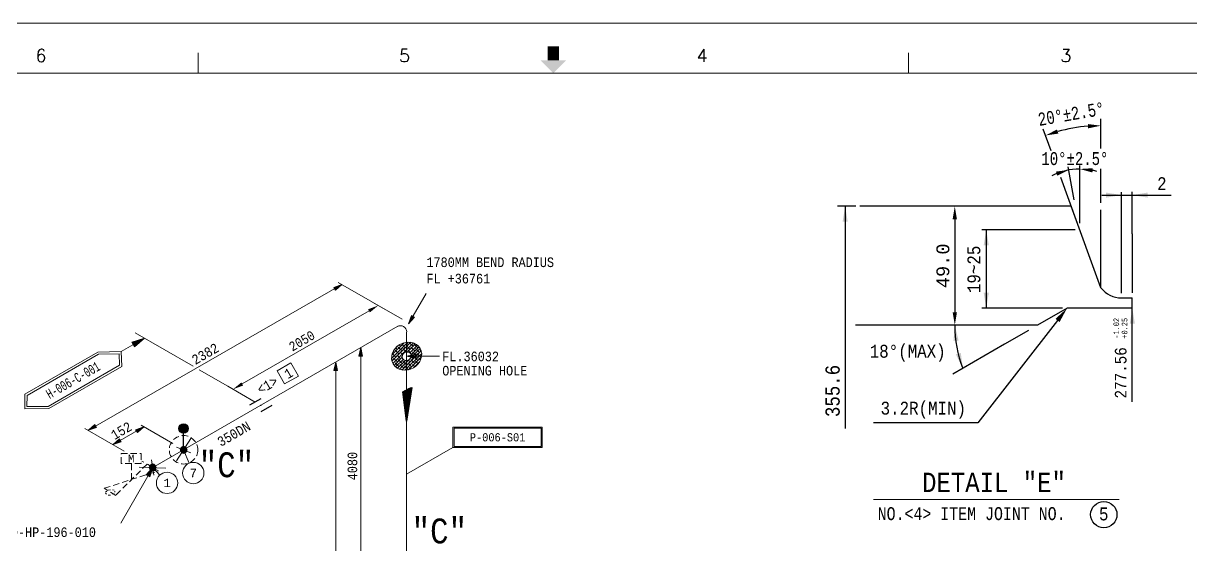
# Model space of a CAD drawing. Extents: x 0 to 841, y 0 to 594.
# Drawn here: x 280.7 to 608.5, y 447.5 to 594 of the extents above; entities that cross this region are included whole.
import ezdxf
from ezdxf.enums import TextEntityAlignment as Align

# ---------------------------------------------------------------- set-up
doc = ezdxf.new("R2010")
doc.units = 0
doc.header["$LTSCALE"] = 7
doc.header["$MEASUREMENT"] = 0
doc.linetypes.add('HIDDEN', pattern=[0.375, 0.25, -0.125])
for name, color, linetype in [('1', 7, 'Continuous'), ('2', 2, 'Continuous'), ('3', 7, 'Continuous'), ('4', 7, 'Continuous'), ('42', 7, 'Continuous'), ('7', 7, 'Continuous'), ('FAB', 2, 'Continuous'), ('SH', 4, 'Continuous'), ('SUPT', 4, 'Continuous'), ('T-TEXT1', 7, 'Continuous')]:
    doc.layers.add(name, color=color, linetype=linetype)
doc.styles.add('MARKING', font='monotxt.shx', dxfattribs={"width": 0.85, "height": 2.6})
doc.styles.add('MONOTXT', font='monotxt.shx')
doc.styles.add('ROMANS', font='romans.shx')
doc.styles.get("Standard").update_dxf_attribs({"font": 'txt.shx'})
doc.styles.add('TXT', font='monotxt.shx')
doc.dimstyles.get("Standard").update_dxf_attribs({"dimtxt": 0.18, "dimasz": 0.18, "dimexe": 0.18, "dimexo": 0.0625, "dimgap": 0.09, "dimtad": 0, "dimtih": 1, "dimtoh": 1, "dimdec": 4, "dimzin": 0, "dimdsep": 46, "dimtxsty": 'Standard', "dimcen": 0.09, "dimadec": 0, "dimazin": 0, "dimtfac": 1, "dimtdec": 4, "dimtofl": 0, "dimtmove": 0, "dimatfit": 0, "dimfxl": 1, "dimtolj": 1, "dimtzin": 0, "dimarcsym": 0})

# ---------------------------------------------------------------- blocks, each defined once
blk = doc.blocks.new('ARO_E1')
at = {"layer": '2', "color": 2, "linetype": 'Continuous'}
blk.add_lwpolyline([(-1.075, -0.6125), (-1.2375, -0.4875), (0, 0), (-0.925, -0.7), (-1.2125, -0.5125), (-0.1, -0.0625), (-0.925, -0.7), (-1.2, -0.525), (-0.225, -0.1125), (-0.9375, -0.675), (-1.175, -0.5375), (-0.325, -0.175), (-0.975, -0.6625), (-1.15, -0.5625), (-0.4125, -0.225), (-0.9875, -0.6625), (-1.1375, -0.55), (-0.525, -0.3), (-1, -0.6375), (-1.1, -0.575), (-0.625, -0.35), (-1.0375, -0.625), (-1.0875, -0.5875), (-0.725, -0.425), (-1.05, -0.6125), (-1.075, -0.6125), (0, 0)], dxfattribs=at)
blk = doc.blocks.new('ARO_U1')
at = {"layer": '2', "color": 2, "linetype": 'Continuous', "xscale": 0.9999990990353698, "yscale": 0.9999990990353698, "rotation": 59.99997019629861}
blk.add_blockref('ARO_E1', (0, 0), dxfattribs=at)
blk = doc.blocks.new('L5')
at = {"layer": 'SH', "color": 4}
for p, q in [((-0.02, 1.81), (-3.14, 0.01)), ((3.14, -0.01), (0.02, -1.81))]:
    blk.add_line(p, q, dxfattribs=at)
at = {"layer": 'SUPT', "lineweight": 0}
blk.add_circle((0, 0), 0.0769, dxfattribs=at)
blk = doc.blocks.new('*D38')
at = {"layer": 'Defpoints', "color": 0, "linetype": 'Continuous', "lineweight": 0}
for p in [(380.37, 514.72), (382.46, 513.52), (345.8, 487.6)]:
    blk.add_point(p, dxfattribs=at)
at = {"layer": 'SUPT', "color": 4, "linetype": 'Continuous', "lineweight": 0}
for p, q in [((382.46, 513.52), (378.87, 515.59)), ((342.19, 492.68), (377.77, 513.22)), ((345.8, 487.6), (338.09, 492.05))]:
    blk.add_line(p, q, dxfattribs=at)
for points in [[(377.52, 513.66), (378.02, 512.79), (380.37, 514.72)], [(341.94, 493.12), (342.44, 492.25), (339.59, 491.18)]]:
    blk.add_solid(points, dxfattribs=at)
at = {"layer": 'SUPT', "color": 4, "linetype": 'Continuous', "lineweight": 0, "insert": (358.93, 504.77), "char_height": 2.6, "attachment_point": 5, "rotation": 30, "style": 'MARKING'}
blk.add_mtext('\\A1;2050', dxfattribs=at)
blk = doc.blocks.new('TRI')
at = {"lineweight": 0}
blk.add_hatch(color=4, dxfattribs=at).paths.add_polyline_path([(340.4, 360.05), (339.74, 356.85), (341.07, 356.85)])
at = {"layer": 'SUPT', "lineweight": 0}
blk.add_line((340.4, 360.05), (339.74, 356.85), dxfattribs=at)
blk.add_lwpolyline([(340.4, 360.05), (341.07, 356.85), (339.74, 356.85), (340.4, 360.05), (341.07, 356.85)], dxfattribs=at)

msp = doc.modelspace()

# ---------------------------------------------------------------- hatches: boundary and pattern name
at = {"linetype": 'Continuous', "lineweight": 0}
h = msp.add_hatch(dxfattribs=at)
h.set_pattern_fill('ANSI38', color=6, scale=5, style=0)
h.set_pattern_definition([(45, (189.9794, 396.7574), (-0.4419417, 0.4419417), []), (135, (189.9794, 396.7574), (-1.3258252, 0.4419417), [1.5625, -0.9375])])
edge = h.paths.add_edge_path()
edge.add_ellipse((388.34, 500.48), major_axis=(-3.79, -2.19), ratio=0.867253, start_angle=0, end_angle=360)
edge = h.paths.add_edge_path(flags=16)
edge.add_ellipse((388.34, 500.48), major_axis=(-1.14, -0.66), ratio=0.867253, start_angle=0, end_angle=360)
at = {"layer": 'FAB'}
msp.add_hatch(color=256, dxfattribs=at).paths.add_polyline_path([(327, 480.17, 1), (324.4, 480.17, 1)])

# ---------------------------------------------------------------- linework, layer by layer
at = {"linetype": 'Continuous'}
for p, q in [((574.96, 542.59), (515.64, 542.59)), ((574.27, 542.59), (540.38, 542.59)), ((583.28, 519.72), (574.96, 542.59)), ((589.06, 516.84), (592.11, 516.84)), ((592.11, 513.94), (592.11, 516.84)), ((573.77, 513.94), (565.48, 509.16)), ((592.11, 513.94), (573.77, 513.94)), ((565.48, 509.16), (514.35, 509.16))]:
    msp.add_line(p, q, dxfattribs=at)
msp.add_arc((589.06, 524.08), 7.24, 216.9911, 270, dxfattribs=at)
at = {"color": 6, "linetype": 'Continuous', "lineweight": 0}
for major_axis in [(-3.79, -2.19), (-1.14, -0.66)]:
    msp.add_ellipse((388.34, 500.48), major_axis=major_axis, ratio=0.867253, dxfattribs=at)
at = {"layer": '1', "color": 4}
for p, q in [((583.28, 558.87), (583.28, 567.13)), ((569.28, 558.19), (567.07, 564.27)), ((577.36, 537.87), (577.36, 554.03)), ((576.72, 537.75), (572, 550.71)), ((575.82, 544.44), (574.13, 553.7)), ((583.28, 543.53), (583.28, 553.13)), ((542.26, 538.97), (542.26, 512.78)), ((563.6, 509.16), (540.38, 509.16))]:
    msp.add_line(p, q, dxfattribs=at)
at = {"layer": '1', "color": 1, "linetype": 'Continuous', "lineweight": 0}
for p, q in [((385.84, 508.87), (317.04, 469.17)), ((388.34, 330.97), (388.34, 507.27))]:
    msp.add_line(p, q, dxfattribs=at)
at = {"layer": '1', "color": 2, "linetype": 'Continuous', "lineweight": 0}
for points in [[(390.99, 501.03), (388.34, 500.48), (390.99, 499.93), (390.99, 501.03)], [(390.99, 500.91), (388.34, 500.48), (390.99, 500.03)], [(390.99, 500.69), (388.34, 500.48), (390.99, 500.14)], [(390.99, 500.58), (388.34, 500.48), (390.99, 500.36)], [(315.24, 467.15), (317.04, 469.17), (316.19, 466.6), (315.24, 467.15)], [(315.33, 467.1), (317.04, 469.17), (316.1, 466.65)], [(315.53, 466.99), (317.04, 469.17), (316, 466.71)], [(315.62, 466.93), (317.04, 469.17), (315.81, 466.82)]]:
    msp.add_lwpolyline(points, dxfattribs=at)
at = {"layer": '1', "color": 4}
for centre, radius, start, end in [((583.28, 519.72), 45.52, 94.5562, 105.4438), ((577.36, 535.98), 17.09, 90, 117.2345), ((577.36, 535.98), 17.09, 73.7617, 77.8458)]:
    msp.add_arc(centre, radius, start, end, dxfattribs=at)
at = {"layer": '1', "color": 1, "linetype": 'Continuous', "lineweight": 0}
msp.add_arc((386.6, 507.29), 1.75, 0, 119.249, dxfattribs=at)
at = {"layer": '1', "color": 4}
for points in [[(571.34, 563.02), (570.97, 564.17), (567.71, 562.5)], [(579.64, 565.7), (579.69, 564.49), (583.28, 565.24)], [(570.66, 552.35), (571, 551.2), (574.3, 552.8)], [(580.9, 552.09), (581.02, 553.29), (577.36, 553.07)], [(541.66, 538.97), (542.86, 538.97), (542.26, 542.59)], [(541.66, 512.78), (542.86, 512.78), (542.26, 509.16)]]:
    msp.add_solid(points, dxfattribs=at)
at = {"layer": '3', "color": 2, "linetype": 'Continuous', "lineweight": 0}
for p, q in [((369.15, 521.19), (387.04, 510.87)), ((298.97, 479.65), (370.15, 520.62)), ((375.44, 333.37), (375.44, 502.88)), ((368.44, 142.15), (368.44, 498.84)), ((298.02, 480.18), (309.05, 473.84)), ((305.9, 475.65), (314.53, 480.62)), ((313.99, 471.01), (314.57, 470.67))]:
    msp.add_line(p, q, dxfattribs=at)
at = {"layer": '3', "color": 2, "linetype": 'HIDDEN', "lineweight": 0}
for p, q in [((315.44, 470.17), (306.64, 461.37)), ((317.04, 469.17), (315.44, 470.17)), ((318.64, 468.27), (317.04, 469.17)), ((303.44, 463.37), (318.64, 468.27)), ((306.64, 461.37), (303.44, 463.37)), ((304.14, 462.57), (303.74, 462.27)), ((305.14, 462.97), (304.54, 462.87)), ((306.24, 462.87), (305.74, 462.97)), ((306.44, 462.27), (306.44, 462.57)), ((303.74, 461.97), (304.04, 461.67)), ((304.54, 461.47), (305.14, 461.47)), ((305.74, 461.67), (306.24, 461.87))]:
    msp.add_line(p, q, dxfattribs=at)
at = {"layer": '3', "color": 2, "linetype": 'Continuous', "lineweight": 0}
for points in [[(367.85, 519.82), (370.15, 520.62), (368.35, 519.02), (367.85, 519.82)], [(367.95, 519.72), (370.15, 520.62), (368.25, 519.12)], [(367.95, 519.62), (370.15, 520.62), (368.25, 519.22)], [(368.05, 519.52), (370.15, 520.62), (368.15, 519.32)], [(390.5, 511.41), (388.9, 509.61), (389.7, 511.91), (390.5, 511.41)], [(390.4, 511.51), (388.9, 509.61), (389.8, 511.81)], [(390.3, 511.51), (388.9, 509.61), (389.9, 511.81)], [(390.2, 511.61), (388.9, 509.61), (390, 511.71)], [(374.94, 500.48), (375.44, 502.88), (375.94, 500.48), (374.94, 500.48)], [(375.04, 500.48), (375.44, 502.88), (375.84, 500.48)], [(375.24, 500.48), (375.44, 502.88), (375.74, 500.48)], [(375.34, 500.48), (375.44, 502.88), (375.54, 500.48)], [(354.06, 492.69), (357.96, 494.89), (355.86, 498.59), (351.96, 496.39), (354.06, 492.69)], [(367.94, 496.44), (368.44, 498.84), (368.94, 496.44), (367.94, 496.44)], [(368.04, 496.44), (368.44, 498.84), (368.84, 496.44)], [(368.24, 496.44), (368.44, 498.84), (368.74, 496.44)], [(368.34, 496.44), (368.44, 498.84), (368.54, 496.44)], [(301.27, 480.45), (298.97, 479.65), (300.77, 481.25), (301.27, 480.45)], [(301.17, 480.55), (298.97, 479.65), (300.87, 481.15)], [(301.17, 480.65), (298.97, 479.65), (300.87, 481.05)], [(301.07, 480.75), (298.97, 479.65), (300.97, 480.95)], [(312.23, 479.82), (314.53, 480.62), (312.73, 479.02), (312.23, 479.82)], [(312.33, 479.72), (314.53, 480.62), (312.63, 479.12)], [(312.33, 479.62), (314.53, 480.62), (312.63, 479.22)], [(312.43, 479.52), (314.53, 480.62), (312.53, 479.32)], [(308.2, 476.45), (305.9, 475.65), (307.7, 477.25), (308.2, 476.45)], [(308.1, 476.55), (305.9, 475.65), (307.8, 477.15)], [(308.1, 476.65), (305.9, 475.65), (307.8, 477.05)], [(308, 476.75), (305.9, 475.65), (307.9, 476.95)]]:
    msp.add_lwpolyline(points, dxfattribs=at)
at = {"layer": '3', "color": 2, "linetype": 'HIDDEN', "lineweight": 0}
msp.add_lwpolyline([(311.04, 465.82), (311.04, 470.37), (308.17, 470.37), (308.17, 473.1), (313.77, 473.1), (313.77, 470.37), (311.04, 470.37)], dxfattribs=at)
msp.add_circle((325.7, 474.17), 4, dxfattribs=at)
at = {"layer": '4', "linetype": 'Continuous'}
msp.add_line((589.06, 518.23), (589.06, 524.16), dxfattribs=at)
at = {"layer": '4'}
msp.add_solid([(570.53, 510.96), (571.68, 510.07), (573.77, 513.94)], dxfattribs=at)
at = {"layer": '42', "color": 3, "linetype": 'Continuous', "lineweight": 0}
for p, q in [((329.81, 585.73), (329.81, 580)), ((529.27, 585.73), (529.27, 580))]:
    msp.add_line(p, q, dxfattribs=at)
for points in [[(0, 0), (841, 0), (841, 594), (0, 594)], [(35, 580), (827, 580), (827, 14), (35, 14)]]:
    msp.add_lwpolyline(points, close=True, dxfattribs=at)
for points in [[(427.94, 583.59), (427.94, 587.51), (431.15, 583.59), (431.15, 587.51)], [(429.55, 580), (425.96, 583.59), (433.14, 583.59)]]:
    msp.add_solid(points, dxfattribs=at)
at = {"layer": '7', "color": 4}
for p, q in [((583.52, 545.74), (603.03, 545.74)), ((589.06, 541.05), (589.06, 546.59)), ((592.11, 541.3), (592.11, 546.66)), ((514.48, 542.59), (509.33, 542.59)), ((511.48, 542.59), (511.48, 480.16)), ((583.28, 534.85), (583.28, 541.64)), ((589.06, 534.85), (589.06, 541.47)), ((592.11, 534.85), (592.11, 541.3)), ((576.09, 535.98), (549.84, 535.98)), ((551.09, 535.98), (551.09, 513.94)), ((583.28, 519.72), (583.28, 534.85)), ((589.06, 524.16), (589.06, 534.85)), ((592.11, 534.85), (592.11, 529.1)), ((592.11, 529.1), (592.11, 518.29)), ((572.52, 513.94), (549.84, 513.94)), ((592.11, 487.61), (592.11, 513.94)), ((592.11, 509.03), (592.11, 512.83)), ((571.11, 510.52), (548.73, 481.8)), ((562.98, 507.71), (556.25, 503.83)), ((556.25, 503.83), (541.75, 495.46)), ((548.73, 481.8), (519.43, 481.8))]:
    msp.add_line(p, q, dxfattribs=at)
msp.add_arc((576.16, 509.16), 33.9, 180, 200.9286, dxfattribs=at)
for points in [[(584.72, 546.46), (584.72, 545.02), (589.06, 545.74)], [(596.46, 545.02), (596.46, 546.46), (592.11, 545.74)], [(510.75, 538.24), (512.2, 538.24), (511.48, 542.59)], [(550.37, 531.64), (551.09, 535.98), (551.82, 531.64)], [(550.37, 518.29), (551.09, 513.94), (551.82, 518.29)], [(592.84, 509.6), (591.39, 509.6), (592.11, 513.94)], [(541.89, 504.77), (542.26, 509.16), (543.33, 504.89)], [(542.55, 500.99), (544.54, 497.07), (543.93, 501.43)]]:
    msp.add_solid(points, dxfattribs=at)
at = {"layer": 'Defpoints', "linetype": 'ByBlock'}
for p in [(565.48, 509.16), (562.98, 507.71)]:
    msp.add_point(p, dxfattribs=at)
at = {"layer": 'FAB', "lineweight": 0}
for p, q in [((388.9, 509.61), (393.8, 518.1)), ((388.34, 500.48), (397.6, 500.48)), ((317.04, 469.17), (308.04, 453.59))]:
    msp.add_line(p, q, dxfattribs=at)
at = {"layer": 'FAB', "linetype": 'Continuous', "lineweight": 0}
for p, q in [((322.67, 475.92), (313.77, 481.06)), ((325.7, 474.17), (327.27, 470.41)), ((388.34, 467.31), (401.33, 474.81)), ((317.04, 469.17), (319.01, 467.08)), ((519.43, 460.22), (588.43, 460.22))]:
    msp.add_line(p, q, dxfattribs=at)
at = {"layer": 'FAB'}
msp.add_line((325.7, 474.17), (325.7, 480.17), dxfattribs=at)
at = {"layer": 'FAB', "color": 2, "linetype": 'Continuous', "lineweight": 0}
for points in [[(401.33, 480.57), (426.43, 480.57), (426.43, 474.81), (401.33, 474.81)], [(401.65, 480.25), (426.11, 480.25), (426.11, 475.13), (401.65, 475.13)]]:
    msp.add_lwpolyline(points, close=True, dxfattribs=at)
at = {"layer": 'FAB'}
msp.add_circle((325.7, 480.17), 1.3, dxfattribs=at)
at = {"layer": 'FAB', "color": 2, "linetype": 'Continuous', "lineweight": 0}
for centre in [(328.42, 467.64), (321.07, 464.89)]:
    msp.add_circle(centre, 3, dxfattribs=at)
at = {"layer": 'FAB', "color": 2, "linetype": 'Continuous'}
msp.add_circle((584.1, 455.96), 3.69, dxfattribs=at)
at = {"layer": 'SUPT', "linetype": 'Continuous', "lineweight": 0}
for p, q in [((314.71, 505.55), (308.18, 501.78)), ((328.38, 497.66), (312.11, 507.05)), ((338.09, 492.05), (330.11, 496.66))]:
    msp.add_line(p, q, dxfattribs=at)
msp.add_lwpolyline([(281.13, 489.83), (281.09, 485.72), (287.84, 485.75), (308.34, 497.56), (308.18, 501.78), (301.62, 501.63)], close=True, dxfattribs=at)
msp.add_lwpolyline([(287.77, 486.37), (281.72, 486.34), (281.75, 489.47), (301.8, 501.01), (307.58, 501.14), (307.71, 497.91), (287.67, 486.37)], dxfattribs=at)
at = {"layer": 'T-TEXT1', "color": 2, "linetype": 'Continuous', "lineweight": 0}
for p, q in [((327.72, 477.36), (323.72, 471.06)), ((327.72, 473.36), (323.72, 474.96)), ((313.26, 469.33), (320.72, 469.02)), ((316.73, 471.33), (317.34, 467.07))]:
    msp.add_line(p, q, dxfattribs=at)
for points in [[(325.7, 475.17), (325.9, 475.07), (326, 475.07), (326.2, 474.97), (326.3, 474.87), (326.4, 474.77), (326.5, 474.67), (326.6, 474.47), (326.6, 474.37), (326.7, 474.17), (326.6, 473.97), (326.6, 473.87), (326.5, 473.67), (326.4, 473.57), (326.3, 473.47), (326.2, 473.37), (326, 473.27), (325.9, 473.27), (325.7, 473.27), (325.5, 473.27), (325.4, 473.27), (325.2, 473.37), (325.1, 473.47), (325, 473.57), (324.9, 473.67), (324.8, 473.87), (324.8, 473.97), (324.8, 474.17), (324.8, 474.37), (324.8, 474.47), (324.9, 474.67), (325, 474.77), (325.1, 474.87), (325.2, 474.97), (325.4, 475.07), (325.5, 475.07), (325.7, 475.17), (325.7, 475.17), (325.9, 475.07), (325.7, 473.17), (325.5, 473.27), (325.7, 475.17), (325.9, 475.07), (326, 475.07), (325.5, 473.27), (325.4, 473.27), (325.9, 475.07), (326, 475.07), (326.2, 474.97), (325.4, 473.27), (325.2, 473.37), (326, 475.07), (326.2, 474.97), (326.3, 474.87), (325.2, 473.37), (325.1, 473.47), (326.2, 474.97), (326.3, 474.87), (326.4, 474.77), (325.1, 473.47), (325, 473.57), (326.3, 474.87), (326.4, 474.77), (326.5, 474.67), (325, 473.57), (324.9, 473.67), (326.4, 474.77), (326.5, 474.67), (326.6, 474.47), (324.9, 473.67), (324.8, 473.87), (326.5, 474.67), (326.6, 474.47), (326.6, 474.37), (324.8, 473.87), (324.8, 473.97), (326.6, 474.47), (326.6, 474.37), (326.7, 474.17), (324.8, 473.97), (324.7, 474.17), (326.6, 474.37), (326.7, 474.17), (326.6, 473.97), (324.7, 474.17), (324.8, 474.37), (326.7, 474.17), (326.6, 473.97), (326.6, 473.87), (324.8, 474.37), (324.8, 474.47), (326.6, 473.97), (326.6, 473.87), (326.5, 473.67), (324.8, 474.47), (324.9, 474.67), (326.6, 473.87)], [(326.6, 473.87), (326.5, 473.67), (326.4, 473.57), (324.9, 474.67), (325, 474.77), (326.5, 473.67), (326.4, 473.57), (326.3, 473.47), (325, 474.77), (325.1, 474.87), (326.4, 473.57), (326.3, 473.47), (326.2, 473.37), (325.1, 474.87), (325.2, 474.97), (326.3, 473.47), (326.2, 473.37), (326, 473.27), (325.2, 474.97), (325.4, 475.07), (326.2, 473.37), (326, 473.27), (325.9, 473.27), (325.4, 475.07), (325.5, 475.07), (326, 473.27), (325.9, 473.27), (325.7, 473.17), (325.5, 475.07), (325.7, 475.17), (325.9, 473.27)], [(317.02, 470.2), (317.22, 470.1), (317.32, 470.1), (317.52, 470), (317.62, 469.9), (317.72, 469.8), (317.82, 469.7), (317.92, 469.5), (317.92, 469.4), (318.02, 469.2), (317.92, 469), (317.92, 468.9), (317.82, 468.7), (317.72, 468.6), (317.62, 468.5), (317.52, 468.4), (317.32, 468.3), (317.22, 468.3), (317.02, 468.3), (316.82, 468.3), (316.72, 468.3), (316.52, 468.4), (316.42, 468.5), (316.32, 468.6), (316.22, 468.7), (316.12, 468.9), (316.12, 469), (316.12, 469.2), (316.12, 469.4), (316.12, 469.5), (316.22, 469.7), (316.32, 469.8), (316.42, 469.9), (316.52, 470), (316.72, 470.1), (316.82, 470.1), (317.02, 470.2), (317.02, 470.2), (317.22, 470.1), (317.02, 468.2), (316.82, 468.3), (317.02, 470.2), (317.22, 470.1), (317.32, 470.1), (316.82, 468.3), (316.72, 468.3), (317.22, 470.1), (317.32, 470.1), (317.52, 470), (316.72, 468.3), (316.52, 468.4), (317.32, 470.1), (317.52, 470), (317.62, 469.9), (316.52, 468.4), (316.42, 468.5), (317.52, 470), (317.62, 469.9), (317.72, 469.8), (316.42, 468.5), (316.32, 468.6), (317.62, 469.9), (317.72, 469.8), (317.82, 469.7), (316.32, 468.6), (316.22, 468.7), (317.72, 469.8), (317.82, 469.7), (317.92, 469.5), (316.22, 468.7), (316.12, 468.9), (317.82, 469.7), (317.92, 469.5), (317.92, 469.4), (316.12, 468.9), (316.12, 469), (317.92, 469.5), (317.92, 469.4), (318.02, 469.2), (316.12, 469), (316.02, 469.2), (317.92, 469.4), (318.02, 469.2), (317.92, 469), (316.02, 469.2), (316.12, 469.4), (318.02, 469.2), (317.92, 469), (317.92, 468.9), (316.12, 469.4), (316.12, 469.5), (317.92, 469), (317.92, 468.9), (317.82, 468.7), (316.12, 469.5), (316.22, 469.7), (317.92, 468.9)], [(317.92, 468.9), (317.82, 468.7), (317.72, 468.6), (316.22, 469.7), (316.32, 469.8), (317.82, 468.7), (317.72, 468.6), (317.62, 468.5), (316.32, 469.8), (316.42, 469.9), (317.72, 468.6), (317.62, 468.5), (317.52, 468.4), (316.42, 469.9), (316.52, 470), (317.62, 468.5), (317.52, 468.4), (317.32, 468.3), (316.52, 470), (316.72, 470.1), (317.52, 468.4), (317.32, 468.3), (317.22, 468.3), (316.72, 470.1), (316.82, 470.1), (317.32, 468.3), (317.22, 468.3), (317.02, 468.2), (316.82, 470.1), (317.02, 470.2), (317.22, 468.3)]]:
    msp.add_lwpolyline(points, dxfattribs=at)

# ---------------------------------------------------------------- block references
at = {"layer": 'FAB', "color": 7, "linetype": 'Continuous', "xscale": -7.199999999999591, "yscale": -7.199999999999591, "zscale": 7.199999999999999}
msp.add_blockref('ARO_U1', (388.34, 482.19), dxfattribs=at)
at = {"layer": 'SUPT', "linetype": 'Continuous', "lineweight": 0, "xscale": 1.124999999999988, "yscale": 1.125, "zscale": 1.125, "rotation": 299.8899551977763}
msp.add_blockref('TRI', (-227.31, 635.71), dxfattribs=at)
at = {"layer": 'SUPT', "lineweight": 0}
msp.add_blockref('L5', (347.38, 486.68), dxfattribs=at)

# ---------------------------------------------------------------- texts
at = {"layer": '2', "linetype": 'Continuous', "style": 'MONOTXT'}
for s, height, rotation, width, p in [('20%%d%%p2.5%%D', 3.6243, 9.8767, 0.75, (574.93, 568.55)), ('19~25', 3.624, 90, 0.85, (547.62, 524.87)), ('355.6', 3.987, 90, 0.85, (507.94, 490.71))]:
    msp.add_text(s, height=height, rotation=rotation, dxfattribs=dict(at, width=width)).set_placement(p, align=Align.MIDDLE)
for s, height, width, p in [('10%%D%%P2.5%%D', 3.6243, 0.75, (575.98, 556)), ('2', 3.62, 0.85, (600.4, 548.98)), ('18%%D(MAX)', 3.624, 0.85, (529.03, 501.48)), ('3.2R(MIN)', 3.624, 0.85, (533.42, 485.49))]:
    msp.add_text(s, height=height, dxfattribs=dict(at, width=width)).set_placement(p, align=Align.MIDDLE)
at = {"layer": '2', "linetype": 'Continuous', "style": 'MONOTXT', "width": 0.85}
for s, height, p in [('-1.02', 1.584, (588.4, 505.41)), ('+0.25', 1.584, (590.73, 505.41)), ('277.56', 3.262, (590.47, 488.6))]:
    msp.add_text(s, height=height, rotation=90, dxfattribs=at).set_placement(p)
at = {"layer": '2', "linetype": 'Continuous', "insert": (538.94, 525.87), "char_height": 3.624, "width": 1.2817, "attachment_point": 5, "rotation": 90, "style": 'MONOTXT'}
msp.add_mtext('49.0', dxfattribs=at)
at = {"layer": '3', "color": 2, "linetype": 'Continuous', "lineweight": 0, "style": 'TXT', "width": 0.851861}
for s, p in [('1780MM BEND RADIUS', (393.89, 525.52)), ('FL +36761', (393.89, 520.92)), ('FL.36032', (398.34, 499.06)), ('OPENING HOLE', (398.34, 495.06)), ('1GJCC3-13000-HP-196-010', (255.31, 449.67))]:
    msp.add_text(s, height=2.7, dxfattribs=at).set_placement(p)
for s, rotation, p in [('2382', 30, (329.01, 497.99)), ('1', 30, (354.97, 494)), ('<1>', 30, (347.34, 489.7)), ('152', 30, (306.31, 476.88)), ('350DN', 29.9655, (336.18, 474.98)), ('4080', 90, (374.46, 465.62))]:
    msp.add_text(s, height=2.7, rotation=rotation, dxfattribs=at).set_placement(p)
at = {"layer": '3', "color": 2, "linetype": 'HIDDEN', "lineweight": 0, "style": 'TXT'}
msp.add_text('M', height=2.1, dxfattribs=at).set_placement((311, 471.72), align=Align.MIDDLE_CENTER)
at = {"layer": '42', "color": 3, "linetype": 'Continuous', "lineweight": 0, "style": 'ROMANS', "width": 1.001426}
for s, p in [('6', (285.68, 584.94)), ('5', (387.74, 584.94)), ('4', (471.31, 584.94)), ('3', (573.44, 584.94))]:
    msp.add_text(s, height=3.58, dxfattribs=at).set_placement(p, align=Align.MIDDLE)
at = {"layer": 'FAB', "color": 2, "linetype": 'Continuous', "lineweight": 0, "style": 'TXT', "width": 0.869567}
msp.add_text('P-006-S01', height=2.3, dxfattribs=at).set_placement((413.88, 477.69), align=Align.MIDDLE_CENTER)
at = {"layer": 'FAB', "color": 2, "linetype": 'Continuous', "style": 'TXT'}
for s, height, width, p in [('"C"', 7, 0.857082, (329.95, 466.47)), ('DETAIL "E"', 5.443, 0.857143, (533.08, 462.3)), ('NO.<4> ITEM JOINT NO.', 3.6291, 0.8, (520.6, 454.43)), ('"C"', 7, 0.857082, (389.73, 447.87))]:
    msp.add_text(s, height=height, dxfattribs=dict(at, width=width)).set_placement(p)
at = {"layer": 'FAB', "color": 2, "linetype": 'Continuous', "lineweight": 0, "style": 'TXT'}
for s, p in [('7', (328.42, 467.64)), ('1', (321.07, 464.89))]:
    msp.add_text(s, height=2.4, dxfattribs=at).set_placement(p, align=Align.MIDDLE_CENTER)
at = {"layer": 'FAB', "color": 2, "linetype": 'Continuous', "style": 'TXT', "width": 0.857082}
msp.add_text('5', height=3.63, dxfattribs=at).set_placement((584.08, 454.34), align=Align.CENTER)
at = {"layer": 'SUPT', "linetype": 'Continuous', "lineweight": 0, "style": 'TXT', "width": 0.65}
msp.add_text('H-006-C-001', height=2.7, rotation=30.0572, dxfattribs=at).set_placement((294.65, 493.74), align=Align.MIDDLE_CENTER)

# ---------------------------------------------------------------- dimensions: what is measured, and where the dimension line sits
at = {"layer": 'SUPT', "linetype": 'Continuous', "lineweight": 0}
dim = msp.add_linear_dim(base=(380.37, 514.72), p1=(345.8, 487.6), p2=(382.46, 513.52), angle=210, text='2050', dimstyle='Standard', override={"dimtxt": 2.6, "dimasz": 3, "dimexe": 1.5, "dimexo": 0, "dimgap": 0.8, "dimtad": 1, "dimtih": 0, "dimdec": 0, "dimdsep": 0, "dimtxsty": 'MARKING', "dimclrd": 4, "dimclre": 4, "dimclrt": 4, "dimatfit": 3, "dimlwd": 0, "dimlwe": 0}, dxfattribs=at)
dim.commit()
dim.dimension.update_dxf_attribs({"geometry": '*D38', "text_midpoint": (358.93, 504.77)})

doc.saveas('drawing.dxf')
